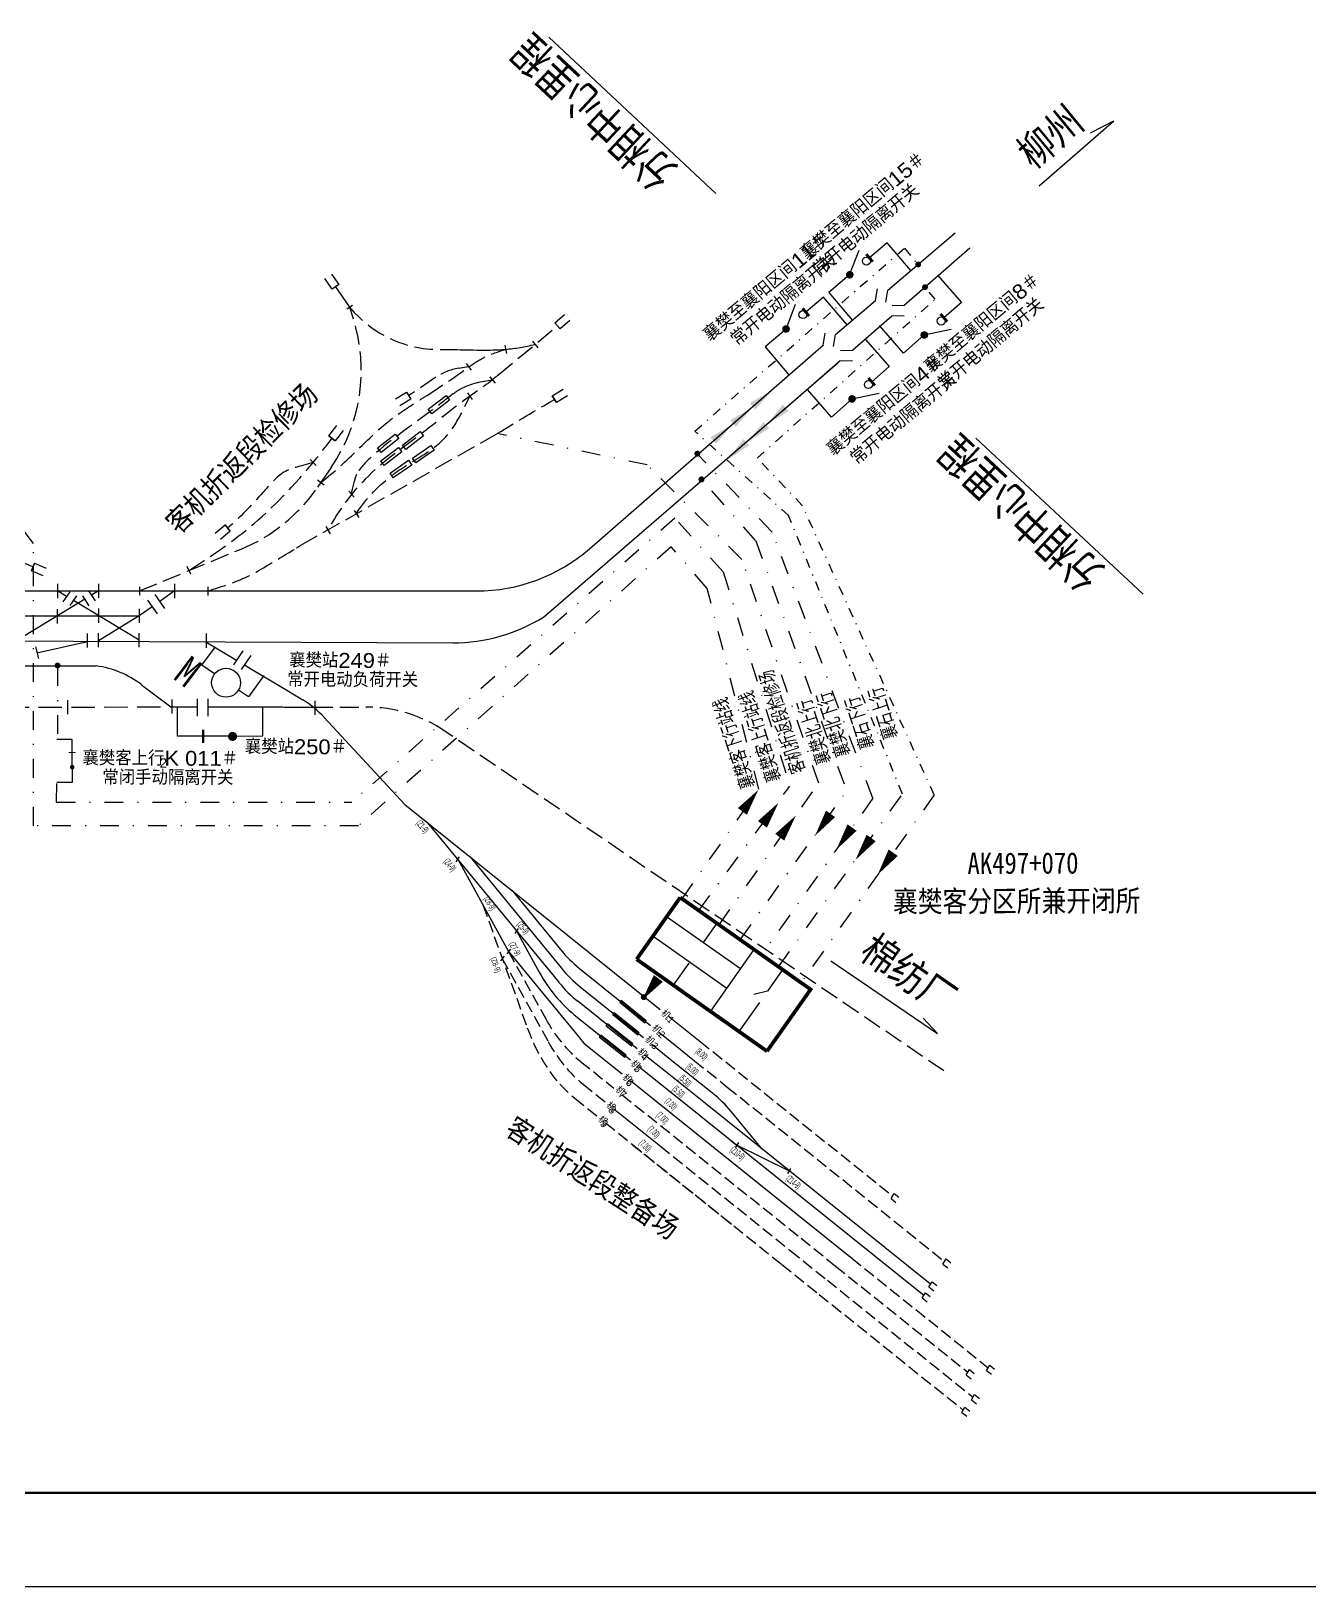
# Model space of a CAD drawing. Extents: x 3783 to 6106, y -2935 to -2515.
# Drawn here: x 5038 to 5174.1, y -2934.7 to -2769.1 of the extents above; entities that cross this region are included whole.
import ezdxf
from ezdxf.enums import TextEntityAlignment as Align

# ---------------------------------------------------------------- set-up
doc = ezdxf.new("R2010")
doc.units = 0
doc.header["$MEASUREMENT"] = 0
for name, pattern in [('ACAD_ISO03W100', [30, 12, -18]), ('DHX3', [5, 2, -1.5, 0, -1.5]), ('XUXIAN', [7, 5, -2]), ('XX', [5.5, 4, -1.5])]:
    doc.linetypes.add(name, pattern=pattern)
doc.layers.get('0').update_dxf_attribs({"linetype": 'CONTINUOUS'})
for name, color, linetype in [('1', 1, 'CONTINUOUS'), ('2', 7, 'CONTINUOUS'), ('E_既有线路', 3, 'CONTINUOUS'), ('SYTUOLD', 7, 'CONTINUOUS'), ('ZC_站场', 7, 'CONTINUOUS'), ('初期', 1, 'CONTINUOUS'), ('字', 9, 'CONTINUOUS')]:
    doc.layers.add(name, color=color, linetype=linetype)
doc.styles.add('HHJ', font='SimSun.ttf', dxfattribs={"width": 0.75, "height": 3.5})
doc.styles.add('pyf', font='rs9.shx', dxfattribs={"width": 0.7, "height": 1.2, "bigfont": 'hztxt.shx'})
doc.styles.get("Standard").update_dxf_attribs({"font": 'SimSun.ttf', "width": 0.8, "height": 2.5})
doc.styles.add('WY', font='SimSun.ttf', dxfattribs={"height": 5})
doc.styles.add('文字', font='ttt.shx', dxfattribs={"width": 0.8, "bigfont": 'rsdhz.shx'})
doc.styles.add('襄客既有$0$文字', font='ttt.shx', dxfattribs={"width": 0.75, "bigfont": 'rsdhz.shx'})

# ---------------------------------------------------------------- blocks, each defined once
blk = doc.blocks.new('JT')
blk.add_solid([(-4.18, 0.75), (0.12, 0.05), (-4.18, -0.66)])
blk = doc.blocks.new('A$C5FD02B9A')
at = {"color": 40}
for p, q in [((3.2, 10.85), (1.6, 10.85)), ((3.2, 9.49), (3.2, 10.85)), ((3.2, 7.94), (3.2, 9.47)), ((3.2, 7.92), (3.2, 6.3)), ((3.2, 6.3), (1.57, 6.3))]:
    blk.add_line(p, q, dxfattribs=at)
at = {"color": 40, "const_width": 0.12}
for points in [[(3.21, 9.48), (2.85, 9.48)], [(3.21, 9.48), (3.57, 9.48)]]:
    blk.add_lwpolyline(points, dxfattribs=at)
at = {"color": 40, "const_width": 0.24}
blk.add_lwpolyline([(3.22, 7.8, -1), (3.22, 8.04, -1)], format="xyb", close=True, dxfattribs=at)

msp = doc.modelspace()

# ---------------------------------------------------------------- linework, layer by layer
at = {"color": 2, "ltscale": 0.5}
for p, q in [((5110.86, -2786.37), (5093.08, -2769.73)), ((5156.34, -2829.03), (5138.55, -2812.4))]:
    msp.add_line(p, q, dxfattribs=at)
at = {"color": 0}
for p, q in [((5145.28, -2785.55, -0.5), (5153.19, -2778.66, -0.5)), ((5153.19, -2778.66, -0.5), (5150.73, -2779.95, -0.5)), ((5071.58, -2798.65, -0.5), (5072.19, -2798.24, -0.5)), ((5093.73, -2800.14, -0.5), (5094.75, -2799.24, -0.5)), ((5094.3, -2800.79, -0.5), (5093.73, -2800.14, -0.5)), ((5093.73, -2800.14, -0.5), (5094.3, -2800.79, -0.5)), ((5095.32, -2799.88, -0.5), (5094.3, -2800.79, -0.5)), ((5093.45, -2807.9, -0.5), (5094.62, -2807.18, -0.5)), ((5093.9, -2808.63, -0.5), (5093.45, -2807.9, -0.5)), ((5093.45, -2807.9, -0.5), (5093.9, -2808.63, -0.5)), ((5095.07, -2807.92, -0.5), (5093.9, -2808.63, -0.5)), ((5038.34, -2825.72, -0.5), (5038.01, -2826.52, -0.5)), ((5039.27, -2827.05, -0.5), (5038.01, -2826.52, -0.5)), ((5038.34, -2825.72, -0.5), (5039.6, -2826.26, -0.5)), ((5045.17, -2827.91, -0.5), (5045.16, -2829.41, -0.5)), ((5049.51, -2828.22, -0.5), (5049.51, -2829.14, -0.5)), ((5053.25, -2827.93, -0.5), (5053.24, -2829.43, -0.5)), ((5042.09, -2828.78), (5041.36, -2829.82)), ((5042.83, -2829.19), (5042.1, -2830.24)), ((5043.44, -2829.2), (5044.14, -2830.26)), ((5044.09, -2828.66), (5044.8, -2829.73)), ((5050.39, -2829.64, -0.5), (5051.4, -2831.12, -0.5)), ((5051.16, -2829.05, -0.5), (5052.18, -2830.53, -0.5)), ((5045.17, -2830.56, -0.5), (5045.17, -2832.06, -0.5)), ((5049.49, -2830.58, -0.5), (5049.48, -2832.08, -0.5)), ((5044, -2834.71, -0.5), (5043.99, -2833.21, -0.5)), ((5045.17, -2834.66, -0.5), (5045.16, -2833.16, -0.5)), ((5049.5, -2834.67, -0.5), (5049.5, -2833.17, -0.5)), ((5056.63, -2833.22, -0.5), (5056.63, -2834.72, -0.5)), ((5038.44, -2834.61), (5038.76, -2835.85)), ((5060.53, -2835.06, -0.5), (5059.52, -2836.54, -0.5)), ((5061.36, -2835.56, -0.5), (5060.35, -2837.04, -0.5)), ((5052.97, -2840.23, -0.5), (5052.97, -2841.73, -0.5)), ((5055.66, -2840.16), (5055.66, -2841.99)), ((5056.79, -2840.16), (5056.79, -2841.99)), ((5068.17, -2840.37, -0.5), (5068.17, -2841.87, -0.5)), ((5123.12, -2868.06, -0.5), (5134.46, -2875.79, -0.5)), ((5134.46, -2875.79, -0.5), (5132.95, -2874.14, -0.5))]:
    msp.add_line(p, q, dxfattribs=at)
at = {"color": 40}
for p, q in [((5129.12, -2791.62), (5127.23, -2793.23)), ((5131.63, -2794.57), (5129.12, -2791.62)), ((5125.11, -2795.03), (5126.12, -2792.39)), ((5125.11, -2795.03), (5122.89, -2796.92)), ((5134.46, -2795.05), (5137.01, -2797.97)), ((5122.89, -2796.92), (5125.4, -2799.87)), ((5127.87, -2797.77), (5128.09, -2796.51)), ((5128.95, -2797.92), (5129.18, -2796.66)), ((5118.34, -2800.8), (5119.35, -2798.16)), ((5122.34, -2797.4), (5120.45, -2799)), ((5124.85, -2800.35), (5122.34, -2797.4)), ((5127.53, -2798.06), (5127.87, -2797.77)), ((5129.64, -2798.29), (5130.92, -2798.25)), ((5137.01, -2797.97), (5135.14, -2799.6)), ((5129.36, -2799.61), (5129.62, -2799.38)), ((5129.62, -2799.38), (5130.91, -2799.35)), ((5118.34, -2800.8), (5116.11, -2802.7)), ((5122.3, -2802.51), (5122.52, -2801.24)), ((5123.38, -2802.66), (5123.61, -2801.39)), ((5126.78, -2801.86), (5129.33, -2804.78)), ((5130.85, -2803.35), (5128.3, -2800.43)), ((5133.05, -2801.43), (5130.85, -2803.35)), ((5133.05, -2801.43), (5135.93, -2800.82)), ((5116.11, -2802.7), (5118.62, -2805.65)), ((5124.13, -2803.09), (5125.41, -2803.06)), ((5124.11, -2804.19), (5125.4, -2804.15)), ((5129.33, -2804.78), (5127.47, -2806.41)), ((5123.17, -2810.16), (5120.62, -2807.24)), ((5125.37, -2808.24), (5123.17, -2810.16)), ((5125.37, -2808.24), (5128.25, -2807.63)), ((5056.14, -2836.56), (5057.61, -2834.61, -0.56)), ((5057.51, -2837.49), (5056.14, -2836.56)), ((5062.75, -2837.69, -0.31), (5061.13, -2839.95)), ((5061.13, -2839.95), (5060.06, -2839.22)), ((5053.56, -2844.15), (5053.55, -2840.97)), ((5062.65, -2844.11), (5062.64, -2840.97)), ((5056.27, -2844.13), (5053.56, -2844.15)), ((5059.38, -2844.12), (5056.31, -2844.13)), ((5059.42, -2844.12), (5062.65, -2844.11))]:
    msp.add_line(p, q, dxfattribs=at)
at = {"color": 4}
msp.add_line((5129.18, -2796.66), (5136.33, -2790.57), dxfattribs=at)
at = {"color": 4, "linetype": 'DHX3', "lineweight": 30, "ltscale": 0.5}
for p, q in [((5108.62, -2811.67), (5130.94, -2792.19)), ((5130.94, -2792.19), (5132.39, -2793.96)), ((5118.61, -2820.65), (5108.62, -2811.67)), ((5130.74, -2850.29), (5118.61, -2820.65))]:
    msp.add_line(p, q, dxfattribs=at)
at = {"color": 7}
for p, q in [((5130.92, -2798.25), (5137.92, -2792.14)), ((5829.12, -2934.69), (3782.66, -2934.69))]:
    msp.add_line(p, q, dxfattribs=at)
for p, q in [((5069.97, -2794.94, -0.5), (5070.74, -2796.07, -0.5)), ((5070.03, -2796.55, -0.5), (5069.26, -2795.43, -0.5)), ((5070.74, -2796.07, -0.5), (5070.03, -2796.55, -0.5)), ((5076.77, -2808.23, -0.5), (5077.94, -2807.52, -0.5)), ((5069.68, -2812.15, -0.5), (5070.53, -2811.08, -0.5)), ((5071.21, -2811.61, -0.5), (5070.36, -2812.68, -0.5)), ((5070.36, -2812.68, -0.5), (5069.68, -2812.15, -0.5)), ((5069.68, -2812.15, -0.5), (5070.36, -2812.68, -0.5)), ((5040.81, -2827.93, -0.5), (5040.8, -2829.43, -0.5)), ((5040.81, -2832.13, -0.5), (5040.81, -2830.63, -0.5))]:
    msp.add_line(p, q)
at = {"color": 7, "linetype": 'DHX3', "lineweight": 30, "ltscale": 0.5}
for p, q in [((5134.22, -2797.62), (5133.16, -2796.38)), ((5115.27, -2814.53), (5134.22, -2797.62)), ((5120.07, -2819.57), (5115.27, -2814.53)), ((5134.12, -2850.39), (5120.07, -2819.57))]:
    msp.add_line(p, q, dxfattribs=at)
at = {"color": 1}
for p, q in [((5123.61, -2801.39), (5127.87, -2797.77)), ((5125.41, -2803.06), (5129.62, -2799.38)), ((5124.12, -2804.19), (5117.98, -2809.55))]:
    msp.add_line(p, q, dxfattribs=at)
at = {"linetype": 'XX', "ltscale": 0.5}
for p, q in [((5087.68, -2805.7, -0.5), (5094.01, -2800.47, -0.5)), ((5081.07, -2805.92, -0.5), (5078.17, -2807.89, -0.5)), ((5066.7, -2823.81, -0.5), (5087.6, -2811.92, -0.5)), ((5049.51, -2828.68, -0.5), (5060.34, -2824.22, -0.5)), ((5068.11, -2841.04, -0.5), (5073.65, -2841.04, -0.5)), ((5135.15, -2879.77, -0.5), (5082.07, -2843.63, -0.5))]:
    msp.add_line(p, q, dxfattribs=at)
at = {"color": 0, "linetype": 'ACAD_ISO03W100'}
for p, q in [((5088.42, -2802.51, -0.5), (5088.57, -2803.39, -0.5)), ((5091.35, -2802.09, -0.5), (5091.91, -2802.78, -0.5)), ((5086.8, -2805.87, -0.5), (5087.37, -2806.55, -0.5)), ((5068.47, -2816.85, -0.5), (5069.18, -2817.38, -0.5)), ((5069.37, -2821.81, -0.5), (5069.81, -2822.58, -0.5))]:
    msp.add_line(p, q, dxfattribs=at)
at = {"linetype": 'XX', "ltscale": 3}
for p, q in [((5084.55, -2804.81, -0.5), (5083.49, -2804.98, -0.5)), ((5084.29, -2804.46, -0.5), (5084.82, -2805.17, -0.5)), ((5078.39, -2808.26, -0.5), (5077.22, -2808.97, -0.5)), ((5077.94, -2807.52, -0.5), (5078.39, -2808.26, -0.5)), ((5084.44, -2807.57, -0.5), (5084.95, -2808.3, -0.5)), ((5067.69, -2814.68, -0.5), (5068.32, -2815.31, -0.5)), ((5057.58, -2822.53, -0.5), (5058.63, -2821.65, -0.5)), ((5058.63, -2821.65, -0.5), (5059.18, -2822.31, -0.5)), ((5059.18, -2822.31, -0.5), (5058.63, -2821.65, -0.5)), ((5059.18, -2822.31, -0.5), (5058.13, -2823.19, -0.5))]:
    msp.add_line(p, q, dxfattribs=at)
at = {"color": 5}
for p, q in [((5092.53, -2831.45, -0.5), (5123.87, -2804.41, -0.5)), ((5038.01, -2826.52, -0.5), (5038.34, -2825.72, -0.5)), ((5043.69, -2829.56, -0.5), (5036.52, -2833.92, -0.5)), ((5049.5, -2833.92, -0.5), (5042.48, -2829.69, -0.5)), ((5021.15, -2831.32, -0.5), (5049.51, -2831.31, -0.5)), ((5049.49, -2831.33, -0.5), (5045.17, -2833.97, -0.5)), ((5050.88, -2830.35, -0.5), (5049.49, -2831.33, -0.5)), ((5028.85, -2833.98, -0.5), (5082.89, -2834.19, -0.5)), ((5038.61, -2835.27, -0.5), (5043.99, -2834.04, -0.5)), ((5056.58, -2834.09, -0.69), (5059.86, -2836.05, -0.53))]:
    msp.add_line(p, q, dxfattribs=at)
at = {"linetype": 'ACAD_ISO03W100'}
for p, q in [((5071.79, -2818.04, -0.5), (5072.39, -2818.69, -0.5)), ((5072.37, -2820.12, -0.5), (5072.86, -2820.86, -0.5)), ((5054.57, -2826.02, -0.5), (5054.95, -2826.86, -0.5)), ((5056.8, -2828.25, -0.5), (5056.8, -2829.17, -0.5))]:
    msp.add_line(p, q, dxfattribs=at)
at = {"color": 3, "ltscale": 0.5}
for p, q in [((5032.62, -2836.65), (5044.92, -2836.65)), ((5049.75, -2838.66), (5052.87, -2841.01)), ((5052.87, -2841.01), (5055.66, -2841.01))]:
    msp.add_line(p, q, dxfattribs=at)
at = {"color": 7, "linetype": 'XUXIAN', "ltscale": 0.5}
msp.add_line((5035.27, -2841.04, -0.5), (5052.97, -2841.02, -0.5), dxfattribs=at)
at = {"ltscale": 2}
msp.add_line((5104.31, -2865.51), (5112.03, -2870.95), dxfattribs=at)
at = {"color": 0, "linetype": 'XUXIAN', "ltscale": 0.25}
msp.add_line((5088.81, -2867.07), (5092.76, -2874.22, 0.02), dxfattribs=at)
at = {"linetype": 'XUXIAN', "ltscale": 0.25}
msp.add_line((5125.34, -2899.7), (5139.86, -2911.36), dxfattribs=at)
at = {"color": 5, "lineweight": 50}
msp.add_line((5829.12, -2924.69), (3791.21, -2924.69), dxfattribs=at)
at = {"color": 40}
for points, const_width in [([(5126.88, -2792.82), (5127.58, -2793.64)], 0.3), ([(5120.1, -2798.59), (5120.8, -2799.41)], 0.3), ([(5135.5, -2800.01), (5134.79, -2799.19)], 0.3), ([(5127.82, -2806.81), (5127.11, -2806)], 0.3), ([(5056.31, -2844.15), (5056.31, -2843.43)], 0.24), ([(5056.31, -2844.15), (5056.31, -2844.87)], 0.24)]:
    msp.add_lwpolyline(points, dxfattribs=dict(at, const_width=const_width))
for points, const_width in [([(5124.97, -2795.15, 1), (5125.28, -2794.89, 1)], 0.4), ([(5118.19, -2800.92, 1), (5118.5, -2800.66, 1)], 0.4), ([(5132.9, -2801.56, 1), (5133.2, -2801.3, 1)], 0.4), ([(5125.22, -2808.37, 1), (5125.52, -2808.1, 1)], 0.4), ([(5059.67, -2844.16, 1), (5059.19, -2844.16, 1)], 0.48)]:
    msp.add_lwpolyline(points, format="xyb", close=True, dxfattribs=dict(at, const_width=const_width))
at = {"linetype": 'XX', "ltscale": 3, "elevation": -0.5}
for points in [[(5080.26, -2809.32), (5082.15, -2807.87), (5082.52, -2808.36), (5080.64, -2809.81)], [(5077.51, -2813.14), (5079.39, -2811.69), (5079.77, -2812.18), (5077.88, -2813.63)], [(5078.59, -2814.54), (5080.55, -2813.2), (5080.9, -2813.7), (5078.94, -2815.05)], [(5076.19, -2816.12), (5078.15, -2814.77), (5078.5, -2815.28), (5076.54, -2816.63)]]:
    msp.add_lwpolyline(points, close=True, dxfattribs=at)
at = {"elevation": -0.5}
for points in [[(5074.85, -2813.43), (5076.74, -2811.98), (5077.12, -2812.46), (5075.23, -2813.92)], [(5075.2, -2814.84), (5077.08, -2813.39), (5077.46, -2813.88), (5075.58, -2815.33)]]:
    msp.add_lwpolyline(points, close=True, dxfattribs=at)
at = {"color": 3, "linetype": 'DHX3', "ltscale": 4}
msp.add_lwpolyline([(5117.54, -2851.22, 0, 1.19, 0), (5115.83, -2853.52, 1.19, 1.19, 0)], format="xyseb", dxfattribs=at)
at = {"color": 6, "linetype": 'DHX3', "ltscale": 4}
msp.add_lwpolyline([(5119.39, -2852.58, 0, 1.19, 0), (5117.67, -2854.89, 1.19, 1.19, 0)], format="xyseb", dxfattribs=at)
at = {"color": 5, "linetype": 'DHX3', "ltscale": 4}
msp.add_lwpolyline([(5121.42, -2854.74, 0, 1.19, 0), (5123.08, -2852.4, 1.19, 1.19, 0)], format="xyseb", dxfattribs=at)
at = {"color": 1, "linetype": 'DHX3', "ltscale": 4}
msp.add_lwpolyline([(5123.71, -2856.2, 0, 1.19, 0), (5125.37, -2853.86, 1.19, 1.19, 0)], format="xyseb", dxfattribs=at)
at = {"color": 4, "linetype": 'DHX3', "ltscale": 4}
msp.add_lwpolyline([(5125.74, -2857.31, 0, 1.19, 0), (5127.4, -2854.97, 1.19, 1.19, 0)], format="xyseb", dxfattribs=at)
at = {"color": 7, "linetype": 'DHX3', "ltscale": 4}
msp.add_lwpolyline([(5128.09, -2858.89, 0, 1.19, 0), (5129.75, -2856.54, 1.19, 1.19, 0)], format="xyseb", dxfattribs=at)
at = {"ltscale": 2, "const_width": 0.396}
for points in [[(5102.44, -2867.88), (5107.08, -2861.3)], [(5107.08, -2861.3), (5120.96, -2871.09), (5116.32, -2877.67)], [(5107.37, -2871.36), (5102.44, -2867.88)], [(5116.32, -2877.67), (5107.36, -2871.36)]]:
    msp.add_lwpolyline(points, dxfattribs=at)
at = {"color": 32, "linetype": 'DHX3', "ltscale": 4}
msp.add_lwpolyline([(5103.04, -2872.22, 0, 1.19, 0), (5104.75, -2869.92, 1.19, 1.19, 0)], format="xyseb", dxfattribs=at)
at = {"color": 40}
for centre, radius in [((5126.9, -2793.56), 0.427), ((5125.13, -2795.02), 0.323), ((5120.14, -2799.26), 0.427), ((5134.86, -2799.94), 0.427), ((5118.35, -2800.79), 0.323), ((5133.06, -2801.42), 0.323), ((5127.12, -2806.71), 0.427), ((5125.38, -2808.22), 0.323), ((5058.73, -2838.44), 1.54)]:
    msp.add_circle(centre, radius, dxfattribs=at)
at = {"linetype": 'XX', "ltscale": 0.5}
for centre, radius, start, end in [((5081.45, -2790.61, -0.5), 12.37, 219.3344, 271.8682), ((5054.83, -2805.18, -0.5), 18.3, 325.6, 17.5425), ((5084.38, -2810.82, -0.5), 5.91, 98.7042, 124.0674), ((5053.37, -2807.3, -0.5), 18.3, 292.3756, 325.6), ((5073.65, -2856, -0.5), 14.97, 55.752, 90)]:
    msp.add_arc(centre, radius, start, end, dxfattribs=at)
at = {"color": 5}
msp.add_arc((5082.87, -2815.83, -0.5), 18.37, 270.0653, 301.7667, dxfattribs=at)
at = {"color": 3, "ltscale": 0.5}
msp.add_arc((5043.49, -2846.89), 10.34, 52.6974, 82.0638, dxfattribs=at)
at = {"linetype": 'XX', "ltscale": 3, "extrusion": (0, 0, -1)}
msp.add_ellipse((5084.64, -2814, -0.5), major_axis=(3.92, 7.3), ratio=0.663172, start_param=-0.963069, end_param=-0.810629, dxfattribs=at)
at = {"linetype": 'XX', "ltscale": 3}
msp.add_open_spline([(5081.85, -2802.97, -0.5), (5082.24, -2802.97, -0.5), (5084.45, -2802.99, -0.5), (5088.06, -2803.16, -0.5), (5090.53, -2802.68, -0.5), (5091.63, -2802.44, -0.5)], degree=3, knots=[63.218734, 63.218734, 63.218734, 63.218734, 68.516407, 95.579342, 112.924761, 112.924761, 112.924761, 112.924761], dxfattribs=at)
at = {"linetype": 'XX', "ltscale": 0.5}
for points, knots in [([(5084.59, -2804.8, -0.5), (5085.13, -2804.44, -0.5), (5086.41, -2803.59, -0.5), (5087.73, -2803.22, -0.5), (5088.49, -2802.95, -0.5)], [0, 0, 0, 0, 9.628253, 22.615826, 22.615826, 22.615826, 22.615826]), ([(5087.68, -2805.7, -0.5), (5086.69, -2806.61, -0.5), (5083.77, -2808.44, -0.5), (5078.87, -2812.65, -0.5), (5074.09, -2815.67, -0.5), (5070.75, -2819.99, -0.5), (5069.59, -2822.19, -0.5)], [0, 0, 0, 0, 21.348576, 45.509133, 84.709608, 112.369563, 112.369563, 112.369563, 112.369563]), ([(5068.83, -2817.12, -0.5), (5070.25, -2816.04, -0.5), (5072.52, -2813.89, -0.5), (5075.94, -2810.51, -0.5), (5078.39, -2808.97, -0.5), (5079.7, -2808.13, -0.5), (5080.13, -2807.87, -0.5)], [0, 0, 0, 0, 25.592031, 46.005351, 64.454128, 68.931745, 68.931745, 68.931745, 68.931745]), ([(5072.59, -2820.45, -0.5), (5073.75, -2818.69, -0.5), (5076.15, -2816.28, -0.5), (5079.69, -2814.3, -0.5), (5082.67, -2812.14, -0.5), (5084.04, -2809.29, -0.5), (5084.69, -2807.93, -0.5)], [0, 0, 0, 0, 25.659131, 45.116014, 62.440606, 78.114947, 78.114947, 78.114947, 78.114947]), ([(5082.9, -2807.7, -0.5), (5082.1, -2808.32, -0.5), (5079.15, -2810.62, -0.5), (5075.89, -2812.8, -0.5), (5073.08, -2815.44, -0.5), (5072.65, -2816.24, -0.5)], [16.684105, 16.684105, 16.684105, 16.684105, 22.754566, 42.354804, 48.108052, 48.108052, 48.108052, 48.108052]), ([(5054.76, -2826.52, -0.5), (5056.94, -2825.09, -0.5), (5061.63, -2822, -0.5), (5066.65, -2816.8, -0.5), (5069.45, -2813.18, -0.5), (5070.02, -2812.41, -0.5)], [0, 0, 0, 0, 38.758552, 83.395315, 95.043614, 95.043614, 95.043614, 95.043614]), ([(5068.01, -2814.99, -0.5), (5066.58, -2815.46, -0.5), (5064.85, -2815.63, -0.5), (5062.11, -2818.87, -0.5), (5060.18, -2820.88, -0.5), (5058.9, -2821.98, -0.5)], [0, 0, 0, 0, 16.253007, 29.188618, 52.863732, 52.863732, 52.863732, 52.863732]), ([(5056.8, -2828.68, -0.5), (5058.33, -2828.19, -0.5), (5060.02, -2827.65, -0.5), (5061.68, -2826.84, -0.5), (5066.25, -2824.1, -0.5)], [0, 0, 0, 0, 13.093611, 14.433989, 14.433989, 14.433989, 14.433989])]:
    msp.add_open_spline(points, degree=3, knots=knots, dxfattribs=at)
for points in [[(5080.13, -2807.87, -0.5), (5081.53, -2806.93, -0.5), (5083.14, -2805.91, -0.5), (5084.59, -2804.8, -0.5)], [(5087.6, -2811.92, -0.5), (5089.63, -2810.68, -0.5), (5091.66, -2809.46, -0.5), (5093.7, -2808.29, -0.5)], [(5066.25, -2824.1, -0.5), (5066.4, -2824, -0.5), (5066.55, -2823.91, -0.5), (5066.7, -2823.81, -0.5)]]:
    msp.add_open_spline(points, degree=3, dxfattribs=at)
at = {"linetype": 'XX', "ltscale": 3}
msp.add_open_spline([(5083.83, -2807.09, -0.5), (5084.84, -2806.62, -0.5), (5085.89, -2806.32, -0.5), (5087.08, -2806.21, -0.5)], degree=3, dxfattribs=at)
at = {"layer": '1', "color": 0}
for p, q in [((5113.5, -2868.91), (5105.63, -2863.36)), ((5110.97, -2864.05), (5109.52, -2866.11)), ((5114.93, -2866.84), (5110.29, -2873.42)), ((5107.98, -2868.3), (5106.33, -2870.63)), ((5117.93, -2869.05), (5116.36, -2871.28)), ((5116.36, -2871.28), (5114.92, -2871.63)), ((5115.51, -2872.47), (5113.33, -2875.57))]:
    msp.add_line(p, q, dxfattribs=at)
at = {"layer": '2', "color": 237, "linetype": 'DHX3', "lineweight": 30}
for p, q in [((5038.25, -2823.63), (5018, -2796.96)), ((5038.25, -2853.66), (5038.25, -2823.63)), ((5106.11, -2823.97), (5072.83, -2853.66)), ((5109.95, -2828.41), (5106.11, -2823.97)), ((5115.45, -2849.76), (5109.95, -2828.41)), ((5107.28, -2861.44), (5115.45, -2849.76)), ((5072.83, -2853.66), (5038.25, -2853.66))]:
    msp.add_line(p, q, dxfattribs=at)
at = {"layer": '2', "color": 6, "linetype": 'DHX3', "lineweight": 30}
for p, q in [((5103.56, -2815.26), (5087.6, -2811.92, -0.5)), ((5113.65, -2825.33), (5103.56, -2815.26)), ((5121.82, -2849.13), (5113.65, -2825.33)), ((5111.22, -2864.23), (5121.82, -2849.13))]:
    msp.add_line(p, q, dxfattribs=at)
at = {"layer": '2', "color": 1, "linetype": 'DHX3', "lineweight": 30}
for p, q in [((5116.87, -2822.41), (5108.91, -2814.12)), ((5127.59, -2850.72), (5116.87, -2822.41)), ((5127.59, -2850.72), (5115.75, -2867.42))]:
    msp.add_line(p, q, dxfattribs=at)
at = {"layer": '2', "color": 5, "linetype": 'DHX3', "lineweight": 30}
for p, q in [((5115.13, -2823.34), (5109.29, -2816.72)), ((5115.13, -2823.34), (5124.8, -2849.98)), ((5113.45, -2865.8), (5124.8, -2849.98))]:
    msp.add_line(p, q, dxfattribs=at)
at = {"layer": '2', "color": 3, "linetype": 'DHX3', "lineweight": 30}
for p, q in [((5106.5, -2820.92), (5072.13, -2851.16)), ((5111.64, -2826.64), (5106.5, -2820.92)), ((5111.64, -2826.64), (5118.76, -2849.44)), ((5040.81, -2836.79), (5040.81, -2844.51)), ((5040.7, -2851.16), (5040.71, -2849.05)), ((5109.05, -2862.7), (5118.76, -2849.44)), ((5040.7, -2851.16), (5072.13, -2851.16))]:
    msp.add_line(p, q, dxfattribs=at)
at = {"layer": '2', "color": 4, "linetype": 'DHX3', "lineweight": 30}
msp.add_line((5117.55, -2868.69), (5130.74, -2850.29), dxfattribs=at)
at = {"layer": '2', "color": 7, "linetype": 'DHX3', "lineweight": 30}
msp.add_line((5134.12, -2850.39), (5119.94, -2870.38), dxfattribs=at)
at = {"layer": '2', "color": 237, "linetype": 'DHX3', "lineweight": 30}
msp.add_lwpolyline([(5115.4, -2849.84, 0, 1.19, 0), (5113.69, -2852.14, 1.19, 1.19, 0)], format="xyseb", dxfattribs=at)
at = {"layer": 'E_既有线路', "color": 0}
for p, q in [((5070.39, -2796.31, -0.5), (5071.89, -2798.45, -0.5)), ((5071.89, -2798.45, -0.5), (5072.27, -2799.67, -0.5)), ((5069.92, -2815.52, -0.5), (5068.47, -2817.64, -0.5)), ((5041.86, -2840.3, -0.5), (5041.85, -2841.8, -0.5))]:
    msp.add_line(p, q, dxfattribs=at)
at = {"layer": 'E_既有线路', "color": 32}
for p, q in [((5060.69, -2836.55, -0.49), (5061.62, -2837.11, -0.45)), ((5061.62, -2837.11, -0.45), (5064.31, -2838.72, -0.31)), ((5064.31, -2838.72, -0.31), (5066.9, -2840.27, -0.44)), ((5056.79, -2841.02, -0.5), (5064.79, -2841.01, -0.5)), ((5064.84, -2841.04, -0.5), (5068.03, -2841.04, -0.5)), ((5069.18, -2842.13, -0.45), (5077.75, -2851.4))]:
    msp.add_line(p, q, dxfattribs=at)
at = {"layer": 'E_既有线路', "color": 32, "extrusion": (0.001464, 0.002876, 0.999995)}
for p, q in [((5077.75, -2851.39), (5104.94, -2873.22)), ((5080.19, -2853.35), (5094.15, -2870.33)), ((5083.39, -2857.23), (5088.81, -2867.07)), ((5084.68, -2856.95), (5094.44, -2868.82)), ((5089.16, -2860.54), (5094.33, -2866.84)), ((5089.66, -2864.86), (5092.08, -2869.25)), ((5088.81, -2867.07), (5095.89, -2875.67)), ((5096.36, -2868.86), (5103.93, -2874.94)), ((5096.46, -2870.84), (5103.18, -2876.22)), ((5102.48, -2877.41), (5096.18, -2872.34)), ((5095.8, -2873.78), (5101.79, -2878.59)), ((5105.82, -2873.92), (5109.19, -2876.62)), ((5095.89, -2875.67, 0.02), (5096.82, -2876.81, 0.02)), ((5104.81, -2875.64), (5105.78, -2876.42)), ((5105.78, -2876.42), (5108.59, -2878.68)), ((5096.82, -2876.81, 0.02), (5097.92, -2877.69, 0.02)), ((5097.92, -2877.69), (5100.91, -2880.09)), ((5105.51, -2879.83), (5103.36, -2878.11)), ((5104.06, -2876.93), (5106.2, -2878.65)), ((5102.67, -2879.29), (5109.26, -2884.58)), ((5109.76, -2883.25), (5105.51, -2879.83)), ((5106.2, -2878.65), (5110.51, -2882.11, 0.02)), ((5101.78, -2880.79), (5110.81, -2888.04)), ((5109.26, -2884.58), (5133.01, -2903.65)), ((5133.71, -2902.48), (5109.76, -2883.25)), ((5115.81, -2888.1), (5112.54, -2884.13)), ((5110.81, -2888.04), (5125.34, -2899.7)), ((5118.7, -2890.42), (5113.11, -2887.67))]:
    msp.add_line(p, q, dxfattribs=at)
at = {"layer": 'E_既有线路', "color": 32, "linetype": 'DHX3', "lineweight": 30}
msp.add_line((5103.25, -2871.89, -0.96), (5104.75, -2869.92), dxfattribs=at)
at = {"layer": 'E_既有线路', "color": 4, "const_width": 0.317, "elevation": -0.5}
msp.add_lwpolyline([(5132.25, -2793.92, 1), (5132.56, -2793.92, 1)], format="xyb", close=True, dxfattribs=at)
at = {"layer": 'E_既有线路', "color": 7, "const_width": 0.317, "elevation": -0.5}
msp.add_lwpolyline([(5132.98, -2796.34, 1), (5133.29, -2796.34, 1)], format="xyb", close=True, dxfattribs=at)
at = {"layer": 'E_既有线路', "color": 1, "const_width": 0.317, "elevation": -0.5}
msp.add_lwpolyline([(5108.75, -2814.06, 1), (5109.06, -2814.06, 1)], format="xyb", close=True, dxfattribs=at)
at = {"layer": 'E_既有线路', "color": 5, "const_width": 0.317, "elevation": -0.5}
msp.add_lwpolyline([(5109.18, -2816.8, 1), (5109.5, -2816.8, 1)], format="xyb", close=True, dxfattribs=at)
at = {"layer": 'E_既有线路', "const_width": 0.317, "elevation": -0.5}
msp.add_lwpolyline([(5040.65, -2836.61, 1), (5040.96, -2836.61, 1)], format="xyb", close=True, dxfattribs=at)
at = {"layer": 'E_既有线路', "color": 32, "const_width": 0.317, "elevation": -0.5}
msp.add_lwpolyline([(5103.04, -2871.91, 1), (5103.36, -2871.91, 1)], format="xyb", close=True, dxfattribs=at)
at = {"layer": 'E_既有线路', "color": 32, "extrusion": (0.169312, 0.203296, 0.964367)}
msp.add_arc((-5712.7, -1012.58, 280.05), 10, 262.2609, 279.1529, dxfattribs=at)
at = {"layer": 'E_既有线路', "color": 32, "extrusion": (0.000341443, 0.000731734, 1)}
for centre, start_param, end_param in [((5121.61, -2825.91, -0.03), 2.932952, 3.043611), ((5121.05, -2830.83, -0.02), 2.822293, 3.043611), ((5121.71, -2827.89, -0.03), 2.932952, 3.043611), ((5121.43, -2829.4, -0.02), 2.932952, 3.043611), ((5085.26, -2925.06, 0.06), -0.208641, -0.097982)]:
    msp.add_ellipse(centre, major_axis=(23.19, 44.3, -0.04), ratio=0.5, start_param=start_param, end_param=end_param, dxfattribs=at)
at = {"layer": 'E_既有线路', "color": 0}
msp.add_open_spline([(5072.08, -2818.44, -0.5), (5072.24, -2817.65, -0.5), (5072.4, -2816.85, -0.5), (5072.65, -2816.24, -0.5)], degree=3, dxfattribs=at)
at = {"layer": 'ZC_站场', "color": 0, "extrusion": (0.001464, 0.002876, 0.999995)}
for p, q in [((5083.56, -2856.96), (5083.21, -2857.5)), ((5083.56, -2856.96), (5083.21, -2857.5)), ((5089.83, -2864.59), (5089.48, -2865.13)), ((5088.33, -2867.55), (5087.95, -2868.05)), ((5089, -2866.82), (5088.62, -2867.32)), ((5100.67, -2872.48), (5100.8, -2872.25)), ((5100.67, -2872.48), (5103.33, -2874.63)), ((5100.8, -2872.25), (5103.47, -2874.39)), ((5099.21, -2874.95), (5099.35, -2874.72)), ((5099.35, -2874.72), (5102.02, -2876.86)), ((5099.91, -2873.77), (5100.05, -2873.54)), ((5099.91, -2873.77), (5102.58, -2875.92)), ((5100.05, -2873.54), (5102.72, -2875.68)), ((5103.33, -2874.63), (5103.47, -2874.39)), ((5098.5, -2876.16), (5098.64, -2875.92)), ((5098.5, -2876.16), (5101.17, -2878.3)), ((5098.64, -2875.92), (5101.31, -2878.07)), ((5099.21, -2874.95), (5101.88, -2877.1)), ((5102.58, -2875.92), (5102.72, -2875.68)), ((5101.17, -2878.3), (5101.31, -2878.07)), ((5101.88, -2877.1), (5102.02, -2876.86)), ((5109.96, -2881.67), (5109.96, -2881.67)), ((5100.02, -2883.8), (5104.97, -2887.78)), ((5111.47, -2886.36), (5111.46, -2886.35)), ((5112.51, -2887.2, 0.02), (5113.11, -2887.67, 0.02)), ((5113.27, -2887.39), (5112.94, -2887.95)), ((5113.11, -2887.67, 0.02), (5113.78, -2888.01, 0.02)), ((5118.53, -2890.7), (5118.86, -2890.14)), ((5129.52, -2893.36), (5129.85, -2892.8)), ((5129.85, -2892.8), (5130.36, -2893.21)), ((5129.52, -2893.36), (5130.04, -2893.77)), ((5135.05, -2900.33), (5135.38, -2899.77)), ((5135.05, -2900.33), (5135.57, -2900.74)), ((5135.38, -2899.77), (5135.9, -2900.19)), ((5133.55, -2902.76), (5133.88, -2902.2)), ((5133.55, -2902.76), (5134.06, -2903.17)), ((5133.88, -2902.2), (5134.39, -2902.61)), ((5132.85, -2903.93), (5133.18, -2903.38)), ((5132.85, -2903.93), (5133.36, -2904.35)), ((5133.18, -2903.38), (5133.69, -2903.79)), ((5139.69, -2911.64), (5140.02, -2911.08)), ((5139.69, -2911.64), (5140.02, -2911.08)), ((5140.02, -2911.08), (5140.54, -2911.5)), ((5140.02, -2911.08), (5140.54, -2911.5)), ((5137.53, -2912.12), (5137.86, -2911.56)), ((5137.53, -2912.12), (5137.86, -2911.56)), ((5137.53, -2912.12), (5138.05, -2912.53)), ((5137.86, -2911.56), (5138.37, -2911.97)), ((5137.86, -2911.56), (5138.37, -2911.97)), ((5139.69, -2911.64), (5140.21, -2912.05)), ((5139.69, -2911.64), (5140.21, -2912.05)), ((5138.09, -2914.78), (5138.41, -2914.22)), ((5138.41, -2914.22), (5138.93, -2914.63)), ((5137.06, -2916.11), (5137.39, -2915.56)), ((5137.06, -2916.11), (5137.58, -2916.53)), ((5137.39, -2915.56), (5137.91, -2915.97)), ((5138.09, -2914.78), (5138.6, -2915.19))]:
    msp.add_line(p, q, dxfattribs=at)
at = {"layer": 'ZC_站场', "color": 0, "linetype": 'XUXIAN', "ltscale": 0.25, "extrusion": (0.001464, 0.002876, 0.999995)}
for p, q in [((5086.1, -2862.16), (5090.8, -2875.16)), ((5088.14, -2867.8), (5093.02, -2876.64)), ((5109.19, -2876.62), (5129.69, -2893.08)), ((5096.48, -2878.75), (5100.02, -2881.59)), ((5108.59, -2878.68), (5112.09, -2881.48)), ((5096.74, -2881.17), (5099.14, -2883.1)), ((5112.09, -2881.48), (5135.22, -2900.05)), ((5095.86, -2882.68), (5098.25, -2884.6)), ((5100.9, -2882.3), (5119.94, -2897.58)), ((5099.13, -2885.3), (5117.91, -2900.38)), ((5102.01, -2887.62), (5113.16, -2896.56)), ((5104.97, -2887.78), (5118.8, -2898.88)), ((5119.94, -2897.58), (5123.62, -2900.54)), ((5118.8, -2898.88), (5122.56, -2901.9)), ((5117.91, -2900.38), (5121.86, -2903.55)), ((5123.62, -2900.54), (5137.7, -2911.84)), ((5122.74, -2902.05), (5138.25, -2914.5)), ((5121.86, -2903.55), (5137.21, -2915.87))]:
    msp.add_line(p, q, dxfattribs=at)
at = {"layer": 'ZC_站场', "color": 0, "linetype": 'XUXIAN', "ltscale": 0.25, "extrusion": (0.000341443, 0.000731734, 1)}
for centre, start_param in [((5121.73, -2835.81, -0.02), 2.822293), ((5121.11, -2839.73, -0.02), 2.711635), ((5121.99, -2838.23, -0.02), 2.822293)]:
    msp.add_ellipse(centre, major_axis=(23.19, 44.3, -0.04), ratio=0.5, start_param=start_param, end_param=3.043611, dxfattribs=at)
at = {"layer": '初期', "color": 1}
for p, q in [((5097.41, -2824.18, -0.5), (5122.33, -2802.48, -0.5)), ((5038.18, -2826.12, -0.5), (5028.24, -2821.86, -0.5)), ((5032.22, -2828.68, -0.5), (5038.27, -2828.66)), ((5038.27, -2828.66), (5053.25, -2828.68, -0.5)), ((5041.76, -2829.26, -0.5), (5040.81, -2828.68, -0.5)), ((5045.16, -2828.66, -0.5), (5044.4, -2829.13, -0.5)), ((5053.25, -2828.68, -0.5), (5051.67, -2829.79, -0.5)), ((5053.25, -2828.68, -0.5), (5085.4, -2828.68, -0.5))]:
    msp.add_line(p, q, dxfattribs=at)
msp.add_arc((5085.4, -2810.38, -0.5), 18.3, 270, 311.0545, dxfattribs=at)

# ---------------------------------------------------------------- block references
at = {"yscale": 0.6455960901175786, "zscale": 0.6455960901180279}
for p, xscale, rotation in [((5116.85, -2807.28, -0.5), -0.6455960901179546, 219.6102632649722), ((5114.74, -2809.09, -0.5), -0.6455960901182606, 220.3870604015394), ((5116.28, -2810.95, -0.5), 0.6455960901180134, 221.7218602279644), ((5112.62, -2810.9, -0.5), -0.6455960901182606, 220.3870604015394), ((5114.21, -2812.8, -0.5), 0.6455960901180134, 221.7218602279644), ((5112.12, -2814.64, -0.5), 0.645596090118078, 222.4986573644693)]:
    msp.add_blockref('JT', p, dxfattribs=dict(at, xscale=xscale, rotation=rotation))
at = {"color": 2, "ltscale": 0.5}
msp.add_blockref('A$C5FD02B9A', (5039.14, -2855.35), dxfattribs=at)

# ---------------------------------------------------------------- texts
at = {"color": 0, "style": 'WY', "width": 0.85}
msp.add_text('柳州', height=3.168, rotation=39.5417, dxfattribs=at).set_placement((5144.63, -2783.86, -0.5))
at = {"color": 6, "style": 'pyf', "width": 1.1}
for s, p in [('襄樊至襄阳区间15＃', (5120.66, -2793.58)), ('常开电动隔离开关', (5121.99, -2795.27)), ('襄樊至襄阳区间11＃', (5110.34, -2802.27)), ('常开电动隔离开关', (5113.21, -2802.72)), ('襄樊至襄阳区间8＃', (5133.85, -2805.64)), ('常开电动隔离开关', (5135.27, -2807.41)), ('襄樊至襄阳区间4＃', (5123.46, -2814.45)), ('常开电动隔离开关', (5125.96, -2815.38))]:
    msp.add_text(s, height=1.585, rotation=39.8422, dxfattribs=at).set_placement(p)
for s, height, rotation, style, width, p in [('襄樊站249＃', 1.585, 359.7992, 'pyf', 1.1, (5065.46, -2836.84)), ('常开电动负荷开关', 1.585, 359.7992, 'pyf', 1.1, (5065.23, -2838.88)), ('襄樊站250＃', 1.585, 359.7992, 'pyf', 1.1, (5060.74, -2846.03)), ('襄樊客上行K 011＃', 1.5852, 359.7992, 'pyf', 1.1, (5043.45, -2847.24)), ('2', 1, 359.7992, 'pyf', 1.1, (5051.65, -2847.49)), ('常闭手动隔离开关', 1.585, 359.7992, 'pyf', 1.1, (5045.57, -2849.29)), ('棉纺厂', 3.168, 325.1344, 'WY', 0.85, (5125.99, -2867.56, -0.5))]:
    msp.add_text(s, height=height, rotation=rotation, dxfattribs=dict(style=style, width=width)).set_placement(p)
at = {"color": 40, "width": 0.85}
msp.add_text('M', height=3.17, rotation=322.6541, dxfattribs=at).set_placement((5053, -2837.96))
at = {"width": 0.7}
for s, p in [('客机折返段检修场', (5120.39, -2847.84)), ('襄樊客下行站线', (5115.03, -2849.44)), ('襄樊客上行站线', (5117.79, -2848.73)), ('襄樊北下行', (5125.18, -2846.06)), ('襄石下行', (5127.75, -2845.21)), ('襄石上行', (5130.23, -2844.18)), ('襄樊北上行', (5123.11, -2846.85))]:
    msp.add_text(s, height=1.5, rotation=107.9854, dxfattribs=at).set_placement(p)
at = {"layer": 'SYTUOLD', "color": 0, "style": 'HHJ', "width": 0.75}
for p in [(5099.04, -2776.51), (5144.51, -2819.18)]:
    msp.add_text('分相中心里程', height=3.5, rotation=136.9148, dxfattribs=at).set_placement(p, align=Align.CENTER)
at = {"layer": 'ZC_站场', "color": 0, "extrusion": (0.000341443, 0.000731734, 1), "style": '文字'}
for s, height, rotation, width, p in [('(Z1-9)', 0.706, 309.4131, 0.451484, (5078.93, -2853.41, -0.34)), ('(Z4-9)', 0.706, 309.4131, 0.451484, (5081.84, -2857.49, -0.35)), ('(Z6-9)', 0.659, 298.8894, 0.518241, (5086.15, -2861.4, -0.35)), ('(Z5-9)', 0.706, 309.4131, 0.451484, (5089.62, -2864.18, -0.35)), ('(Z7-9)', 0.659, 298.8894, 0.518241, (5088.83, -2866.24, -0.35)), ('(Z8-9)', 0.608, 289.8379, 0.608499, (5086.88, -2867.78, -0.35)), ('(8.00)', 0.73, 317.0393, 0.422111, (5108.64, -2877.77, 0.9)), ('(6.00)', 0.73, 317.0393, 0.422111, (5107.65, -2879.4, 0.9)), ('(5.50)', 0.73, 317.0393, 0.422111, (5106.18, -2881.77, 0.9)), ('(5.50)', 0.73, 317.0393, 0.422111, (5106.9, -2880.61, 0.9)), ('(7.00)', 0.73, 317.0393, 0.422111, (5105.37, -2883.09, 0.9)), ('(7.00)', 0.73, 317.0393, 0.422111, (5104.46, -2884.57, 0.9)), ('(7.00)', 0.73, 317.0393, 0.422111, (5103.54, -2886.05, 0.9)), ('(7.00)', 0.73, 317.0393, 0.422111, (5102.63, -2887.53, 0.9)), ('(Z10-9)', 0.739, 321.2409, 0.411484, (5112.31, -2888.29, -0.35)), ('(Z14-9)', 0.739, 321.2409, 0.411484, (5118.26, -2891.36, -0.35))]:
    msp.add_text(s, height=height, rotation=rotation, dxfattribs=dict(at, width=width)).set_placement(p)
at = {"layer": 'ZC_站场', "color": 0, "extrusion": (0.000341443, 0.000731734, 1)}
for s, height, style, p in [('机2', 0.73, '文字', (5103.97, -2875.33, -0.35)), ('机1', 0.73, '文字', (5104.93, -2873.74, -0.35)), ('机3', 0.73, '文字', (5103.23, -2876.52, -0.35)), ('机', 0.73, '文字', (5102.44, -2877.85, -0.35)), ('4', 0.852, '襄客既有$0$文字', (5102.78, -2878.35, -0.35)), ('机', 0.73, '文字', (5101.71, -2879.1, -0.35)), ('5', 0.852, '襄客既有$0$文字', (5102.05, -2879.6, -0.35)), ('机', 0.73, '文字', (5100.08, -2881.87, -0.35)), ('机', 0.73, '文字', (5100.84, -2880.58, -0.35)), ('6', 0.852, '襄客既有$0$文字', (5101.18, -2881.08, -0.35)), ('机', 0.73, '文字', (5099.1, -2883.54, -0.35)), ('7', 0.852, '襄客既有$0$文字', (5100.42, -2882.37, -0.35)), ('机', 0.73, '文字', (5098.23, -2885.02, -0.35)), ('8', 0.852, '襄客既有$0$文字', (5099.34, -2884, -0.35)), ('9', 0.852, '襄客既有$0$文字', (5098.47, -2885.48, -0.35))]:
    msp.add_text(s, height=height, rotation=317.0393, dxfattribs=dict(at, style=style)).set_placement(p)
at = {"layer": '字', "color": 7, "style": 'WY', "width": 0.85}
for s, rotation, p in [('客机折返段检修场', 44.5439, (5053.67, -2822.74, -0.5)), ('AK497+070', 0.1977, (5137.66, -2858.8)), ('襄樊客分区所兼开闭所', 0.1977, (5129.74, -2862.86)), ('客机折返段整备场', 327.2132, (5088.3, -2886.39, -0.5))]:
    msp.add_text(s, height=2.271, rotation=rotation, dxfattribs=at).set_placement(p)

doc.saveas('drawing.dxf')
